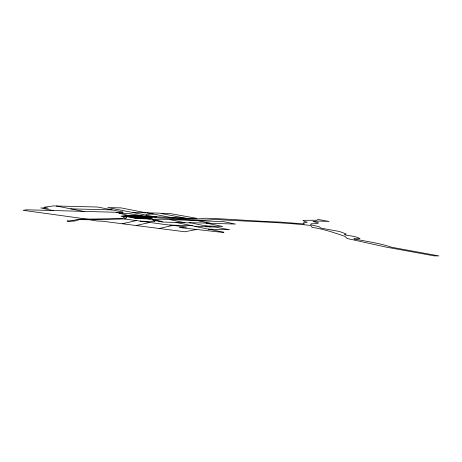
<?xml version="1.0" encoding="UTF-8"?>
<svg xmlns="http://www.w3.org/2000/svg" width="462" height="462" viewBox="0 0 462 462"><rect width="100%" height="100%" fill="white"/><g stroke="black" fill="none" stroke-linecap="round" stroke-linejoin="round"><path stroke-width="0.69" d="M146.079 212.82L121.061 207.894L107.79 207.588L146.05 215.125L147.095 214.276L153.153 214.016M124.365 218.948L126.334 218.122L126.784 217.458L123.273 216.372C134.032 214.374 144.86 217.094 155.613 217.764C175.525 218.359 195.513 221.604 215.407 219.398C247.176 221.633 279.106 221.904 310.776 225.468L312.127 227.35C323.504 229.002 334.274 232.681 345.039 236.428L347.095 238.49L385.92 247.066L434.292 255.879L438.9 255.913L391.557 247.234C379.469 243.07 366.458 241.511 353.857 238.883L360.06 238.692C355.353 235.724 349.445 236.221 344.259 234.644L346.246 233.997L339.42 231.468L320.917 228.124L319.144 226.692L311.359 224.954L310.539 224.266L311.261 223.827L317.088 223.573L318.561 222.921L312.97 221.442L319.669 221.084L329.106 221.471L318.064 219.415L316.938 220.247L302.997 220.334L304.331 221.281L307.259 222.297L303.291 222.857L304.394 223.989L280.428 222.089C255.434 221.269 230.509 219.011 205.521 218.208C189.443 220.334 173.002 217.319 156.849 216.84L130.862 215.165L120.969 216.152L124.382 217.238L122.655 218.538L77.835 219.277L72.488 220.657L67.042 221.003L68.376 221.367L74.879 221.015L79.522 219.6L90.142 219.779L124.365 218.948L163.202 224.284L187.104 227.09L179.244 227.518L221.927 232.317L223.949 232.259L194.849 226.426L214.888 227.027L229.464 229.718L208.35 229.135M136.14 225.525L149.642 222.465M159.246 228.488L172.753 225.41M122.315 223.758L136.244 220.605M196.668 229.458L184.736 231.757L102.333 221.194L96.887 220.992L90.142 219.779M161.244 213.484L168.936 213.352L196.933 218.359L187.797 218.312L169.924 217.29M131.988 215.558L124.792 216.176L136.29 218.526L146.72 218.826L162.283 222.037L190.875 222.909M156.849 216.84L154.955 216.921L146.05 215.125M137.56 215.627L140.575 215.511L143.411 216.187M132.813 212.514L159.419 213.132L185.481 218.214M88.721 219.363L23.1 210.314L26.617 209.8L122.834 212.468L123.163 212.07L97.655 207.028L53.211 205.925L43.919 207.282L48.279 208.218L40.771 207.935L53.217 210.603M119.444 213.19L127.83 213.386L140.575 215.511M70.767 208.859L112.122 209.887M159.043 221.367L162.266 221.454L152.345 219.462L158.784 219.462L159.529 219.132L223.62 221.656L235.435 224.07L210.429 223.313L197.17 220.611M128.69 216.557L136.683 216.77M139.686 216.863L137.156 216.782L142.706 217.92L145.235 217.995L138.577 216.632M139.842 216.892L144.242 217.025M134.321 217.019L138.531 217.146M136.169 217.4L140.384 217.527M138.017 217.775L142.232 217.902M134.609 217.764L140.281 218.156M150.162 218.237L145.755 218.104L147.026 218.359M140.182 221.154L155.059 221.587L153.863 220.299M209.996 223.221L189.426 222.615L210.343 226.888M169.999 225.086L192.331 225.739M205.717 225.941L222.748 226.467L206.248 223.111M147.164 212.849L173.244 217.937M56.329 206.006L84.367 211.544M175.976 222.453L195.871 226.455M146.119 216.828L152.356 218.087L151.963 218.584L144.029 218.457L145.674 218.797M144.08 218.283L134.835 216.389L130.619 216.262L139.865 218.156M131.832 216.43L133.096 216.69M169.294 219.514L184.858 222.73M116.072 212.306L127.639 215.332M142.977 216.765L127.425 216.297L135.874 218.024L151.426 218.497L142.977 216.765"/></g></svg>
